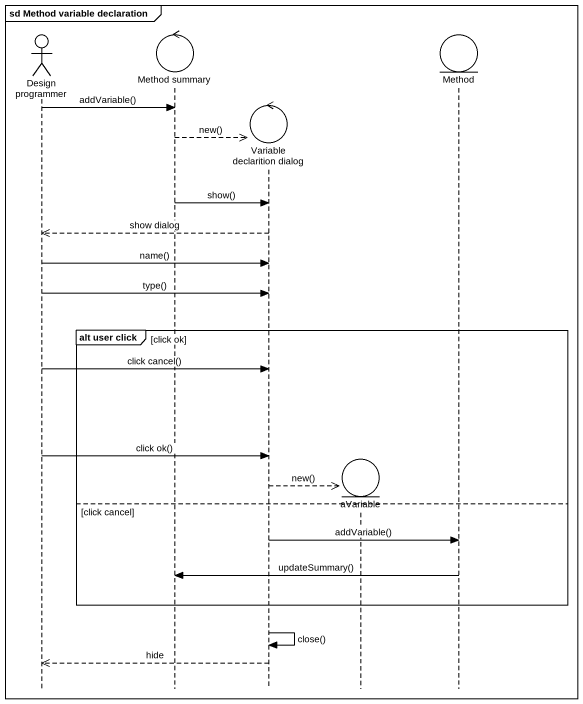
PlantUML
@startuml
mainframe sd Method variable declaration
hide footbox
actor "Design programmer" as Design_programmer
control "Method summary" as Method_summary
control "Variable declarition dialog" as Variable_declarition_dialog
entity aVariable
entity Method

Design_programmer -> Method_summary : addVariable()
Method_summary -->> Variable_declarition_dialog ** : new()
Method_summary -> Variable_declarition_dialog : show()
Variable_declarition_dialog -->> Design_programmer : show dialog
Design_programmer -> Variable_declarition_dialog : name()
Design_programmer -> Variable_declarition_dialog : type()
group alt user click [click ok]
  Design_programmer -> Variable_declarition_dialog : click cancel()
  Design_programmer -> Variable_declarition_dialog : click ok()
  Variable_declarition_dialog -->> aVariable ** : new()
else click cancel
  Variable_declarition_dialog -> Method : addVariable()
  Method -> Method_summary : updateSummary()
end
Variable_declarition_dialog -> Variable_declarition_dialog : close()
Variable_declarition_dialog -->> Design_programmer : hide
@enduml
